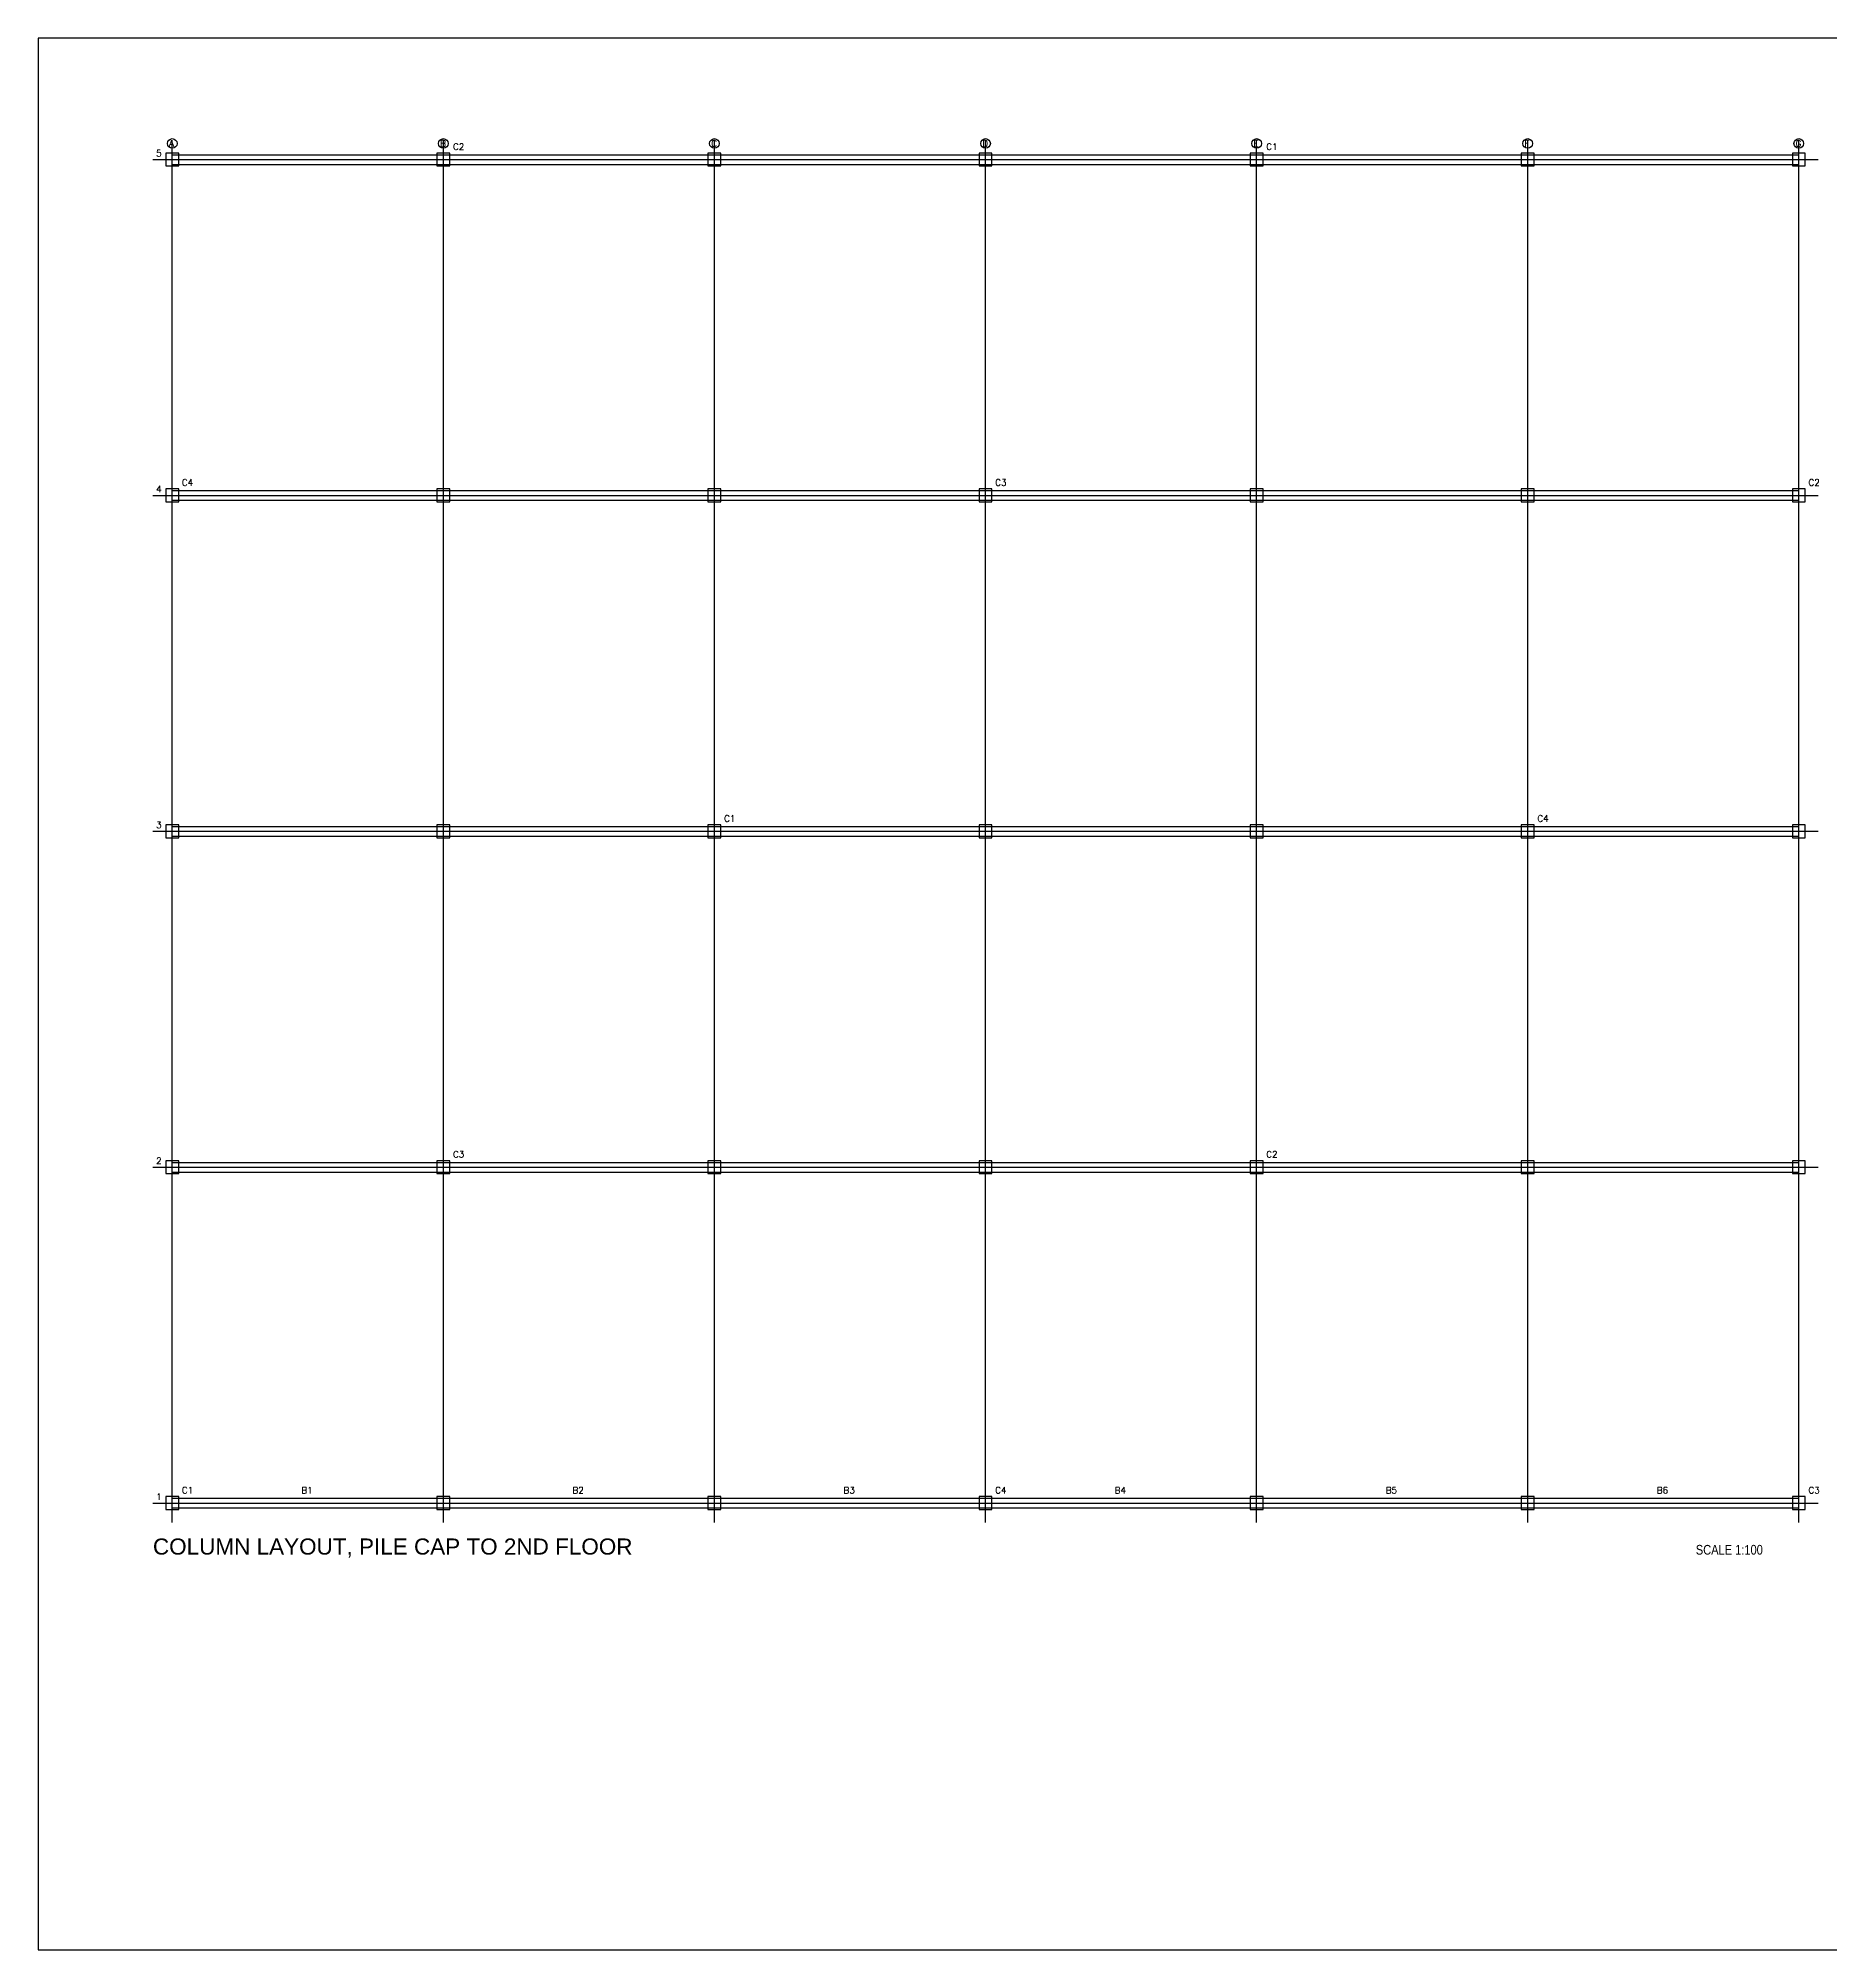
# Model space of a CAD drawing. Header units: millimetres. Extents: x 0 to 12841, y 0 to 594.
# Drawn here: x 8000 to 8557, y 0 to 594 of the extents above; entities that cross this region are included whole.
import ezdxf

# ---------------------------------------------------------------- set-up
doc = ezdxf.new("R2010")
doc.units = ezdxf.units.MM
for name, color, linetype in [('BEAM', 7, 'Continuous'), ('COLUMN', 7, 'Continuous'), ('FRAME', 7, 'Continuous'), ('GRID', 7, 'Continuous'), ('TITLES', 7, 'Continuous')]:
    doc.layers.add(name, color=color, linetype=linetype)
doc.styles.add('Arial', font='arial.ttf')
doc.styles.add('ROMANS', font='romans.shx')
doc.styles.add('SWISSC', font='swissc.ttf')

msp = doc.modelspace()

# ---------------------------------------------------------------- linework, layer by layer
at = {"layer": 'BEAM'}
for p, q in [((8041.64, 557.8), (8113.84, 557.8)), ((8041.64, 554.8), (8113.84, 554.8)), ((8113.84, 557.8), (8186.05, 557.8)), ((8113.84, 554.8), (8186.05, 554.8)), ((8186.05, 557.8), (8258.25, 557.8)), ((8186.05, 554.8), (8258.25, 554.8)), ((8258.25, 557.8), (8330.45, 557.8)), ((8258.25, 554.8), (8330.45, 554.8)), ((8330.45, 557.8), (8402.65, 557.8)), ((8330.45, 554.8), (8402.65, 554.8)), ((8402.65, 557.8), (8474.86, 557.8)), ((8402.65, 554.8), (8474.86, 554.8)), ((8474.86, 557.8), (8547.06, 557.8)), ((8474.86, 554.8), (8547.06, 554.8)), ((8041.64, 453.43), (8113.84, 453.43)), ((8113.84, 453.43), (8186.05, 453.43)), ((8186.05, 453.43), (8258.25, 453.43)), ((8258.25, 453.43), (8330.45, 453.43)), ((8330.45, 453.43), (8402.65, 453.43)), ((8402.65, 453.43), (8474.86, 453.43)), ((8474.86, 453.43), (8547.06, 453.43)), ((8041.64, 450.43), (8113.84, 450.43)), ((8113.84, 450.43), (8186.05, 450.43)), ((8186.05, 450.43), (8258.25, 450.43)), ((8258.25, 450.43), (8330.45, 450.43)), ((8330.45, 450.43), (8402.65, 450.43)), ((8402.65, 450.43), (8474.86, 450.43)), ((8474.86, 450.43), (8547.06, 450.43)), ((8041.64, 349.05), (8113.84, 349.05)), ((8041.64, 346.05), (8113.84, 346.05)), ((8113.84, 349.05), (8186.05, 349.05)), ((8113.84, 346.05), (8186.05, 346.05)), ((8186.05, 349.05), (8258.25, 349.05)), ((8186.05, 346.05), (8258.25, 346.05)), ((8258.25, 349.05), (8330.45, 349.05)), ((8258.25, 346.05), (8330.45, 346.05)), ((8330.45, 349.05), (8402.65, 349.05)), ((8330.45, 346.05), (8402.65, 346.05)), ((8402.65, 349.05), (8474.86, 349.05)), ((8402.65, 346.05), (8474.86, 346.05)), ((8474.86, 349.05), (8547.06, 349.05)), ((8474.86, 346.05), (8547.06, 346.05)), ((8041.64, 244.68), (8113.84, 244.68)), ((8113.84, 244.68), (8186.05, 244.68)), ((8186.05, 244.68), (8258.25, 244.68)), ((8258.25, 244.68), (8330.45, 244.68)), ((8330.45, 244.68), (8402.65, 244.68)), ((8402.65, 244.68), (8474.86, 244.68)), ((8474.86, 244.68), (8547.06, 244.68)), ((8041.64, 241.68), (8113.84, 241.68)), ((8113.84, 241.68), (8186.05, 241.68)), ((8186.05, 241.68), (8258.25, 241.68)), ((8258.25, 241.68), (8330.45, 241.68)), ((8330.45, 241.68), (8402.65, 241.68)), ((8402.65, 241.68), (8474.86, 241.68)), ((8474.86, 241.68), (8547.06, 241.68)), ((8041.64, 140.3), (8113.84, 140.3)), ((8041.64, 137.3), (8113.84, 137.3)), ((8113.84, 140.3), (8186.05, 140.3)), ((8113.84, 137.3), (8186.05, 137.3)), ((8186.05, 140.3), (8258.25, 140.3)), ((8186.05, 137.3), (8258.25, 137.3)), ((8258.25, 140.3), (8330.45, 140.3)), ((8258.25, 137.3), (8330.45, 137.3)), ((8330.45, 140.3), (8402.65, 140.3)), ((8330.45, 137.3), (8402.65, 137.3)), ((8402.65, 140.3), (8474.86, 140.3)), ((8402.65, 137.3), (8474.86, 137.3)), ((8474.86, 140.3), (8547.06, 140.3)), ((8474.86, 137.3), (8547.06, 137.3))]:
    msp.add_line(p, q, dxfattribs=at)
at = {"layer": 'COLUMN'}
for points in [[(8039.64, 554.3), (8043.64, 554.3), (8043.64, 558.3), (8039.64, 558.3)], [(8123.88, 554.3), (8127.88, 554.3), (8127.88, 558.3), (8123.88, 558.3)], [(8208.11, 554.3), (8212.11, 554.3), (8212.11, 558.3), (8208.11, 558.3)], [(8292.35, 554.3), (8296.35, 554.3), (8296.35, 558.3), (8292.35, 558.3)], [(8376.59, 554.3), (8380.59, 554.3), (8380.59, 558.3), (8376.59, 558.3)], [(8460.82, 554.3), (8464.82, 554.3), (8464.82, 558.3), (8460.82, 558.3)], [(8545.06, 554.3), (8549.06, 554.3), (8549.06, 558.3), (8545.06, 558.3)], [(8039.64, 449.93), (8043.64, 449.93), (8043.64, 453.93), (8039.64, 453.93)], [(8123.88, 449.93), (8127.88, 449.93), (8127.88, 453.93), (8123.88, 453.93)], [(8208.11, 449.93), (8212.11, 449.93), (8212.11, 453.93), (8208.11, 453.93)], [(8292.35, 449.93), (8296.35, 449.93), (8296.35, 453.93), (8292.35, 453.93)], [(8376.59, 449.93), (8380.59, 449.93), (8380.59, 453.93), (8376.59, 453.93)], [(8460.82, 449.93), (8464.82, 449.93), (8464.82, 453.93), (8460.82, 453.93)], [(8545.06, 449.93), (8549.06, 449.93), (8549.06, 453.93), (8545.06, 453.93)], [(8039.64, 345.55), (8043.64, 345.55), (8043.64, 349.55), (8039.64, 349.55)], [(8123.88, 345.55), (8127.88, 345.55), (8127.88, 349.55), (8123.88, 349.55)], [(8208.11, 345.55), (8212.11, 345.55), (8212.11, 349.55), (8208.11, 349.55)], [(8292.35, 345.55), (8296.35, 345.55), (8296.35, 349.55), (8292.35, 349.55)], [(8376.59, 345.55), (8380.59, 345.55), (8380.59, 349.55), (8376.59, 349.55)], [(8460.82, 345.55), (8464.82, 345.55), (8464.82, 349.55), (8460.82, 349.55)], [(8545.06, 345.55), (8549.06, 345.55), (8549.06, 349.55), (8545.06, 349.55)], [(8039.64, 241.18), (8043.64, 241.18), (8043.64, 245.18), (8039.64, 245.18)], [(8123.88, 241.18), (8127.88, 241.18), (8127.88, 245.18), (8123.88, 245.18)], [(8208.11, 241.18), (8212.11, 241.18), (8212.11, 245.18), (8208.11, 245.18)], [(8292.35, 241.18), (8296.35, 241.18), (8296.35, 245.18), (8292.35, 245.18)], [(8376.59, 241.18), (8380.59, 241.18), (8380.59, 245.18), (8376.59, 245.18)], [(8460.82, 241.18), (8464.82, 241.18), (8464.82, 245.18), (8460.82, 245.18)], [(8545.06, 241.18), (8549.06, 241.18), (8549.06, 245.18), (8545.06, 245.18)], [(8039.64, 136.8), (8043.64, 136.8), (8043.64, 140.8), (8039.64, 140.8)], [(8123.88, 136.8), (8127.88, 136.8), (8127.88, 140.8), (8123.88, 140.8)], [(8208.11, 136.8), (8212.11, 136.8), (8212.11, 140.8), (8208.11, 140.8)], [(8292.35, 136.8), (8296.35, 136.8), (8296.35, 140.8), (8292.35, 140.8)], [(8376.59, 136.8), (8380.59, 136.8), (8380.59, 140.8), (8376.59, 140.8)], [(8460.82, 136.8), (8464.82, 136.8), (8464.82, 140.8), (8460.82, 140.8)], [(8545.06, 136.8), (8549.06, 136.8), (8549.06, 140.8), (8545.06, 140.8)]]:
    msp.add_lwpolyline(points, close=True, dxfattribs=at)
at = {"layer": 'FRAME'}
msp.add_lwpolyline([(8000, 0), (8841, 0), (8841, 594), (8000, 594)], close=True, dxfattribs=at)
at = {"layer": 'GRID'}
for p, q in [((8041.64, 490.72), (8041.64, 562.3)), ((8125.88, 490.72), (8125.88, 562.3)), ((8210.11, 490.72), (8210.11, 562.3)), ((8294.35, 490.72), (8294.35, 562.3)), ((8378.59, 490.72), (8378.59, 562.3)), ((8462.82, 490.72), (8462.82, 562.3)), ((8547.06, 490.72), (8547.06, 562.3)), ((8035.64, 556.3), (8109.56, 556.3)), ((8109.56, 556.3), (8183.47, 556.3)), ((8183.47, 556.3), (8257.39, 556.3)), ((8257.39, 556.3), (8331.31, 556.3)), ((8331.31, 556.3), (8405.23, 556.3)), ((8405.23, 556.3), (8479.14, 556.3)), ((8479.14, 556.3), (8553.06, 556.3)), ((8041.64, 419.13), (8041.64, 490.72)), ((8125.88, 419.13), (8125.88, 490.72)), ((8210.11, 419.13), (8210.11, 490.72)), ((8294.35, 419.13), (8294.35, 490.72)), ((8378.59, 419.13), (8378.59, 490.72)), ((8462.82, 419.13), (8462.82, 490.72)), ((8547.06, 419.13), (8547.06, 490.72)), ((8035.64, 451.93), (8109.56, 451.93)), ((8109.56, 451.93), (8183.47, 451.93)), ((8183.47, 451.93), (8257.39, 451.93)), ((8257.39, 451.93), (8331.31, 451.93)), ((8331.31, 451.93), (8405.23, 451.93)), ((8405.23, 451.93), (8479.14, 451.93)), ((8479.14, 451.93), (8553.06, 451.93)), ((8041.64, 347.55), (8041.64, 419.13)), ((8125.88, 347.55), (8125.88, 419.13)), ((8210.11, 347.55), (8210.11, 419.13)), ((8294.35, 347.55), (8294.35, 419.13)), ((8378.59, 347.55), (8378.59, 419.13)), ((8462.82, 347.55), (8462.82, 419.13)), ((8547.06, 347.55), (8547.06, 419.13)), ((8035.64, 347.55), (8109.56, 347.55)), ((8041.64, 275.97), (8041.64, 347.55)), ((8109.56, 347.55), (8183.47, 347.55)), ((8125.88, 275.97), (8125.88, 347.55)), ((8183.47, 347.55), (8257.39, 347.55)), ((8210.11, 275.97), (8210.11, 347.55)), ((8257.39, 347.55), (8331.31, 347.55)), ((8294.35, 275.97), (8294.35, 347.55)), ((8331.31, 347.55), (8405.23, 347.55)), ((8378.59, 275.97), (8378.59, 347.55)), ((8405.23, 347.55), (8479.14, 347.55)), ((8462.82, 275.97), (8462.82, 347.55)), ((8479.14, 347.55), (8553.06, 347.55)), ((8547.06, 275.97), (8547.06, 347.55)), ((8041.64, 204.38), (8041.64, 275.97)), ((8125.88, 204.38), (8125.88, 275.97)), ((8210.11, 204.38), (8210.11, 275.97)), ((8294.35, 204.38), (8294.35, 275.97)), ((8378.59, 204.38), (8378.59, 275.97)), ((8462.82, 204.38), (8462.82, 275.97)), ((8547.06, 204.38), (8547.06, 275.97)), ((8035.64, 243.18), (8109.56, 243.18)), ((8109.56, 243.18), (8183.47, 243.18)), ((8183.47, 243.18), (8257.39, 243.18)), ((8257.39, 243.18), (8331.31, 243.18)), ((8331.31, 243.18), (8405.23, 243.18)), ((8405.23, 243.18), (8479.14, 243.18)), ((8479.14, 243.18), (8553.06, 243.18)), ((8041.64, 132.8), (8041.64, 204.38)), ((8125.88, 132.8), (8125.88, 204.38)), ((8210.11, 132.8), (8210.11, 204.38)), ((8294.35, 132.8), (8294.35, 204.38)), ((8378.59, 132.8), (8378.59, 204.38)), ((8462.82, 132.8), (8462.82, 204.38)), ((8547.06, 132.8), (8547.06, 204.38)), ((8035.64, 138.8), (8109.56, 138.8)), ((8109.56, 138.8), (8183.47, 138.8)), ((8183.47, 138.8), (8257.39, 138.8)), ((8257.39, 138.8), (8331.31, 138.8)), ((8331.31, 138.8), (8405.23, 138.8)), ((8405.23, 138.8), (8479.14, 138.8)), ((8479.14, 138.8), (8553.06, 138.8))]:
    msp.add_line(p, q, dxfattribs=at)
for centre in [(8041.64, 561.3), (8125.88, 561.3), (8210.11, 561.3), (8294.35, 561.3), (8378.59, 561.3), (8462.82, 561.3), (8547.06, 561.3)]:
    msp.add_circle(centre, 1.5, dxfattribs=at)

# ---------------------------------------------------------------- texts
at = {"layer": 'BEAM', "style": 'ROMANS'}
for s, p in [('B1', (8081.76, 141.8)), ('B2', (8165.99, 141.8)), ('B3', (8250.23, 141.8)), ('B4', (8334.47, 141.8)), ('B5', (8418.7, 141.8)), ('B6', (8502.94, 141.8))]:
    msp.add_text(s, height=2, dxfattribs=at).set_placement(p)
at = {"layer": 'COLUMN', "style": 'ROMANS'}
for s, p in [('C2', (8128.88, 559.3)), ('C1', (8381.59, 559.3)), ('C4', (8044.64, 454.93)), ('C3', (8297.35, 454.93)), ('C2', (8550.06, 454.93)), ('C1', (8213.11, 350.55)), ('C4', (8465.82, 350.55)), ('C3', (8128.88, 246.18)), ('C2', (8381.59, 246.18)), ('C1', (8044.64, 141.8)), ('C4', (8297.35, 141.8)), ('C3', (8550.06, 141.8))]:
    msp.add_text(s, height=2, dxfattribs=at).set_placement(p)
at = {"layer": 'GRID', "style": 'ROMANS'}
for s, p in [('5', (8036.64, 557.3)), ('A', (8040.64, 560.3)), ('B', (8124.88, 560.3)), ('C', (8209.11, 560.3)), ('D', (8293.35, 560.3)), ('E', (8377.59, 560.3)), ('F', (8461.82, 560.3)), ('G', (8546.06, 560.3)), ('4', (8036.64, 452.93)), ('3', (8036.64, 348.55)), ('2', (8036.64, 244.18)), ('1', (8036.64, 139.8))]:
    msp.add_text(s, height=2, dxfattribs=at).set_placement(p)
at = {"layer": 'TITLES'}
for s, height, style, p in [('COLUMN LAYOUT, PILE CAP TO 2ND FLOOR', 5, 'Arial', (8035.64, 122.8)), ('SCALE 1:100', 3, 'SWISSC', (8515.06, 122.8))]:
    msp.add_text(s, height=height, dxfattribs=dict(at, style=style)).set_placement(p)

doc.saveas('drawing.dxf')
